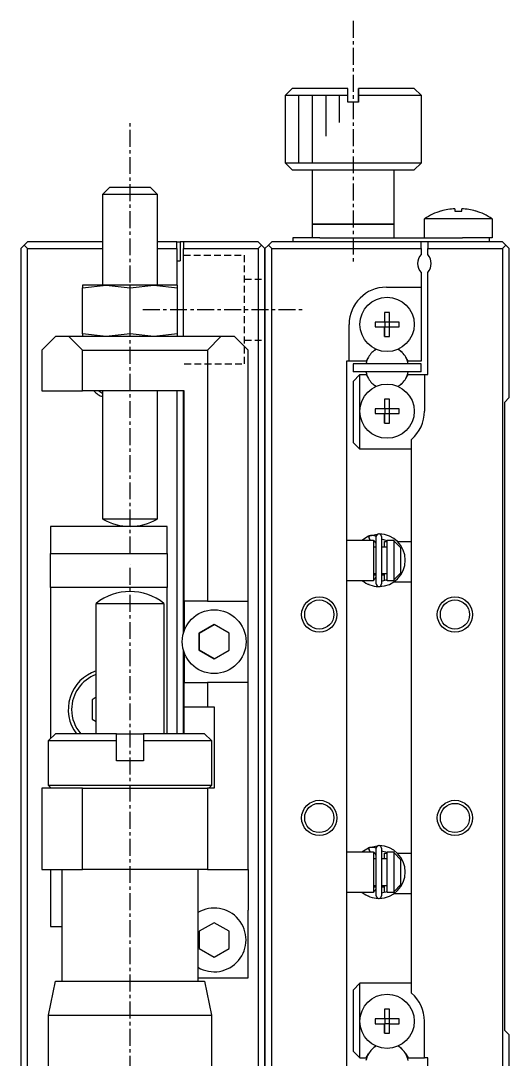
# Model space of a CAD drawing. Extents: x 10 to 439, y 10 to 253.
# Drawn here: x 402.8 to 438.8, y 122.3 to 198.9 of the extents above; entities that cross this region are included whole.
import ezdxf

# ---------------------------------------------------------------- set-up
doc = ezdxf.new("R2010")
doc.units = 0
doc.linetypes.add('CENTER', pattern=[2, 1.25, -0.25, 0.25, -0.25])
doc.linetypes.add('DASHED', pattern=[0.75, 0.5, -0.25])
doc.layers.get('0').update_dxf_attribs({"linetype": 'CONTINUOUS'})
doc.layers.add('CENTER', color=1, linetype='CENTER')

msp = doc.modelspace()

# ---------------------------------------------------------------- linework, layer by layer
at = {"color": 7, "linetype": 'CONTINUOUS'}
for p, q in [((422.292, 193.4), (422.792, 193.9)), ((426.892, 193.9), (422.792, 193.9)), ((426.892, 193.4), (426.892, 193.9)), ((427.692, 193.4), (427.692, 193.9)), ((427.692, 193.9), (427.692, 193.4)), ((431.792, 193.9), (427.692, 193.9)), ((431.792, 193.9), (432.292, 193.4)), ((422.292, 193.4), (426.892, 193.4)), ((422.292, 188.4), (422.292, 193.4)), ((426.892, 192.9), (426.892, 193.4)), ((427.692, 192.9), (427.692, 193.4)), ((427.692, 193.4), (432.292, 193.4)), ((427.692, 193.4), (427.692, 192.9)), ((432.292, 193.4), (432.292, 188.4)), ((427.692, 192.9), (426.892, 192.9)), ((427.292, 188.4), (422.292, 188.4)), ((422.792, 187.9), (422.292, 188.4)), ((422.792, 187.9), (427.292, 187.9)), ((424.292, 183.9), (424.292, 187.9)), ((432.292, 188.4), (427.292, 188.4)), ((427.292, 187.9), (431.792, 187.9)), ((430.292, 187.9), (430.292, 183.9)), ((432.292, 188.4), (431.792, 187.9)), ((408.842, 186.1), (409.092, 186.35)), ((409.092, 186.35), (409.342, 186.6)), ((412.342, 186.6), (409.342, 186.6)), ((412.342, 186.6), (412.592, 186.35)), ((412.592, 186.35), (412.842, 186.1)), ((408.842, 186.1), (412.842, 186.1)), ((408.842, 179.4), (408.842, 186.1)), ((412.842, 186.1), (412.842, 179.4)), ((433.78, 184.869), (433.784, 184.863)), ((434.782, 185.035), (434.782, 184.863)), ((434.782, 184.863), (435.302, 184.863)), ((435.302, 184.863), (435.302, 185.035)), ((436.301, 184.863), (436.304, 184.869)), ((427.292, 183.9), (424.292, 183.9)), ((424.292, 183.9), (427.292, 183.9)), ((424.292, 182.9), (424.292, 183.9)), ((430.292, 183.9), (427.292, 183.9)), ((427.292, 183.9), (430.292, 183.9)), ((430.292, 183.9), (430.292, 182.9)), ((437.542, 184.292), (432.542, 184.292)), ((432.542, 182.9), (432.542, 184.292)), ((437.542, 184.292), (437.542, 182.9)), ((402.792, 182.1), (403.042, 182.35)), ((403.292, 182.6), (403.042, 182.35)), ((403.042, 182.35), (403.292, 182.1)), ((408.842, 182.6), (403.292, 182.6)), ((414.292, 182.6), (412.842, 182.6)), ((414.292, 182.1), (414.292, 182.6)), ((414.292, 182.6), (414.542, 182.6)), ((414.542, 182.6), (414.542, 181.2)), ((414.792, 182.6), (414.542, 182.6)), ((420.292, 182.6), (414.792, 182.6)), ((414.792, 182.6), (414.792, 182.1)), ((420.542, 182.35), (420.292, 182.6)), ((420.292, 182.1), (420.542, 182.35)), ((420.792, 182.1), (420.542, 182.35)), ((420.792, 182.1), (421.042, 182.35)), ((421.292, 182.6), (421.042, 182.35)), ((421.042, 182.35), (421.292, 182.1)), ((432.292, 182.6), (421.292, 182.6)), ((422.842, 182.9), (422.842, 182.6)), ((424.842, 182.9), (422.842, 182.9)), ((424.842, 182.9), (433.967, 182.9)), ((432.792, 182.6), (432.292, 182.6)), ((432.292, 182.1), (432.292, 182.6)), ((438.292, 182.6), (432.792, 182.6)), ((432.792, 182.6), (432.792, 182.1)), ((433.967, 182.9), (435.342, 182.9)), ((437.342, 182.9), (435.342, 182.9)), ((437.542, 182.9), (437.342, 182.9)), ((437.342, 182.6), (437.342, 182.9)), ((438.542, 182.35), (438.292, 182.6)), ((438.292, 182.1), (438.542, 182.35)), ((438.542, 182.35), (438.792, 182.1)), ((402.792, 182.1), (402.792, 113.1)), ((403.292, 182.1), (408.842, 182.1)), ((403.292, 113.1), (403.292, 182.1)), ((412.842, 182.1), (414.292, 182.1)), ((414.292, 182.1), (414.292, 179.401)), ((414.792, 182.1), (420.292, 182.1)), ((414.792, 175.6), (414.792, 182.1)), ((420.292, 182.1), (420.292, 113.1)), ((420.792, 182.1), (420.792, 113.1)), ((420.792, 113.1), (420.792, 182.1)), ((421.292, 182.1), (432.292, 182.1)), ((421.292, 113.1), (421.292, 182.1)), ((432.292, 182.1), (432.292, 181.661)), ((432.792, 182.1), (438.292, 182.1)), ((432.792, 181.661), (432.792, 182.1)), ((438.292, 182.1), (438.292, 113.1)), ((438.792, 171.1), (438.792, 182.1)), ((414.292, 181.2), (414.542, 181.2)), ((432.292, 180.339), (432.292, 179.25)), ((432.792, 172.8), (432.792, 180.339)), ((407.342, 179.203), (409.092, 179.4)), ((407.342, 179.4), (407.342, 179.203)), ((409.092, 179.4), (407.342, 179.4)), ((409.092, 179.4), (410.842, 179.203)), ((412.592, 179.4), (409.092, 179.4)), ((410.842, 179.203), (412.592, 179.4)), ((412.592, 179.4), (414.342, 179.203)), ((414.342, 179.4), (412.592, 179.4)), ((414.342, 179.203), (414.342, 179.4)), ((429.742, 179.25), (432.292, 179.25)), ((432.292, 179.25), (432.292, 173.8)), ((407.342, 175.797), (407.342, 179.203)), ((410.842, 175.797), (410.842, 179.203)), ((414.342, 175.797), (414.342, 179.203)), ((429.612, 177.386), (429.612, 176.68)), ((429.972, 177.386), (429.612, 177.386)), ((429.612, 177.386), (429.612, 176.68)), ((429.972, 176.68), (429.972, 177.386)), ((426.992, 173.8), (426.992, 176.5)), ((428.906, 176.68), (428.906, 176.32)), ((429.612, 176.68), (428.906, 176.68)), ((428.906, 176.32), (429.612, 176.32)), ((429.623, 176.67), (429.612, 176.68)), ((429.623, 176.33), (429.612, 176.32)), ((429.612, 176.32), (429.612, 175.614)), ((429.612, 175.614), (429.612, 176.32)), ((429.962, 176.67), (429.623, 176.67)), ((429.623, 176.67), (429.623, 176.33)), ((429.623, 176.33), (429.962, 176.33)), ((429.962, 176.67), (429.972, 176.68)), ((429.962, 176.33), (429.962, 176.67)), ((429.962, 176.33), (429.972, 176.32)), ((430.679, 176.68), (429.972, 176.68)), ((429.972, 176.32), (430.679, 176.32)), ((429.972, 175.614), (429.972, 176.32)), ((430.679, 176.32), (430.679, 176.68)), ((405.342, 175.6), (404.342, 174.6)), ((406.342, 175.6), (405.342, 175.6)), ((407.342, 174.6), (406.342, 175.6)), ((407.342, 175.6), (406.342, 175.6)), ((409.092, 175.6), (407.342, 175.797)), ((407.342, 175.797), (407.342, 175.6)), ((408.842, 175.6), (407.342, 175.6)), ((412.842, 175.6), (408.842, 175.6)), ((410.842, 175.797), (409.092, 175.6)), ((412.592, 175.6), (410.842, 175.797)), ((414.342, 175.797), (412.592, 175.6)), ((417.542, 175.6), (412.842, 175.6)), ((414.342, 175.6), (414.342, 175.797)), ((417.542, 175.6), (416.542, 174.6)), ((418.542, 175.6), (417.542, 175.6)), ((419.542, 174.6), (418.542, 175.6)), ((429.612, 175.614), (429.972, 175.614)), ((404.342, 174.6), (404.342, 171.6)), ((407.342, 171.6), (407.342, 174.6)), ((407.342, 174.6), (416.542, 174.6)), ((416.542, 174.6), (416.542, 156.1)), ((419.542, 156.1), (419.542, 174.6)), ((428.417, 174.094), (428.248, 173.8)), ((431.337, 173.8), (431.167, 174.094)), ((426.792, 173.8), (426.792, 121.4)), ((426.992, 173.8), (426.792, 173.8)), ((428.248, 173.8), (426.992, 173.8)), ((427.292, 173.6), (427.292, 173)), ((432.292, 173.6), (427.292, 173.6)), ((432.292, 173.8), (431.337, 173.8)), ((432.292, 173), (432.292, 173.6)), ((432.292, 173), (427.292, 173)), ((427.792, 172.8), (427.292, 172.3)), ((427.792, 170.1), (427.792, 172.8)), ((427.792, 172.8), (428.248, 172.8)), ((428.248, 172.8), (428.417, 172.506)), ((431.167, 172.506), (431.337, 172.8)), ((431.337, 172.8), (432.542, 172.8)), ((432.542, 172.8), (432.792, 172.8)), ((432.542, 172.8), (432.542, 170.1)), ((404.342, 171.6), (407.342, 171.6)), ((414.842, 171.6), (407.342, 171.6)), ((408.842, 162.136), (408.842, 171.6)), ((412.842, 171.6), (412.842, 162.136)), ((414.292, 171.6), (414.292, 146.3)), ((414.792, 153.778), (414.792, 171.6)), ((414.842, 156.1), (414.842, 171.6)), ((427.292, 172.3), (427.292, 167.8)), ((429.612, 170.986), (429.612, 170.28)), ((429.972, 170.986), (429.612, 170.986)), ((429.612, 170.986), (429.612, 170.28)), ((429.972, 170.28), (429.972, 170.986)), ((438.792, 171.1), (438.442, 170.75)), ((427.792, 167.3), (427.792, 170.1)), ((428.906, 170.28), (428.906, 169.92)), ((429.612, 170.28), (428.906, 170.28)), ((429.623, 170.27), (429.612, 170.28)), ((429.962, 170.27), (429.623, 170.27)), ((429.623, 170.27), (429.623, 169.93)), ((429.962, 170.27), (429.972, 170.28)), ((429.962, 169.93), (429.962, 170.27)), ((430.679, 170.28), (429.972, 170.28)), ((430.679, 169.92), (430.679, 170.28)), ((438.442, 170.75), (438.442, 124.45)), ((428.906, 169.92), (429.612, 169.92)), ((429.623, 169.93), (429.612, 169.92)), ((429.612, 169.92), (429.612, 169.214)), ((429.612, 169.214), (429.612, 169.92)), ((429.623, 169.93), (429.962, 169.93)), ((429.962, 169.93), (429.972, 169.92)), ((429.972, 169.92), (430.679, 169.92)), ((429.972, 169.214), (429.972, 169.92)), ((429.612, 169.214), (429.972, 169.214)), ((427.292, 167.8), (427.792, 167.3)), ((431.592, 160.075), (431.592, 168.021)), ((431.592, 167.3), (427.792, 167.3)), ((412.842, 162.136), (408.842, 162.136)), ((412.842, 162.136), (408.842, 162.136)), ((413.592, 161.6), (404.992, 161.6)), ((404.992, 161.6), (404.992, 159.6)), ((413.592, 159.6), (413.592, 161.6)), ((427.938, 160.6), (428.421, 160.897)), ((428.391, 160.884), (428.411, 160.893)), ((428.411, 160.893), (429.159, 161.054)), ((428.412, 160.893), (428.516, 160.6)), ((428.418, 160.896), (428.417, 160.893)), ((428.417, 160.893), (428.417, 160.889)), ((428.417, 160.889), (428.417, 160.883)), ((428.417, 160.883), (428.418, 160.877)), ((428.42, 160.898), (428.418, 160.896)), ((428.418, 160.877), (428.419, 160.869)), ((428.419, 160.869), (428.421, 160.861)), ((428.42, 160.898), (428.451, 160.91)), ((428.422, 160.898), (428.42, 160.898)), ((428.421, 160.861), (428.423, 160.851)), ((428.451, 160.91), (428.483, 160.921)), ((428.483, 160.921), (428.516, 160.931)), ((428.516, 160.931), (428.549, 160.939)), ((428.549, 160.939), (428.583, 160.945)), ((428.583, 160.945), (428.617, 160.949)), ((428.617, 160.949), (428.651, 160.952)), ((428.651, 160.952), (428.685, 160.953)), ((428.685, 160.953), (428.72, 160.953)), ((428.72, 160.953), (428.754, 160.95)), ((428.754, 160.95), (428.788, 160.946)), ((428.788, 160.946), (428.822, 160.941)), ((428.822, 160.941), (428.855, 160.933)), ((428.855, 160.933), (428.888, 160.924)), ((428.888, 160.924), (428.921, 160.913)), ((428.921, 160.913), (428.953, 160.901)), ((428.953, 160.901), (428.984, 160.887)), ((428.984, 160.887), (428.992, 160.883)), ((426.792, 160.6), (428.792, 160.6)), ((428.423, 160.851), (428.426, 160.841)), ((428.426, 160.841), (428.429, 160.83)), ((428.429, 160.83), (428.433, 160.818)), ((428.433, 160.818), (428.437, 160.805)), ((428.437, 160.805), (428.441, 160.792)), ((428.441, 160.792), (428.446, 160.779)), ((428.446, 160.779), (428.452, 160.765)), ((428.452, 160.765), (428.457, 160.75)), ((428.457, 160.75), (428.463, 160.736)), ((428.463, 160.736), (428.469, 160.721)), ((428.469, 160.721), (428.475, 160.706)), ((428.475, 160.706), (428.481, 160.692)), ((428.481, 160.692), (428.488, 160.677)), ((428.488, 160.677), (428.494, 160.663)), ((428.494, 160.663), (428.501, 160.65)), ((428.501, 160.65), (428.508, 160.636)), ((428.508, 160.636), (428.514, 160.624)), ((428.514, 160.624), (428.52, 160.611)), ((428.52, 160.611), (428.526, 160.6)), ((428.792, 160.6), (428.792, 157.6)), ((428.803, 160.541), (428.792, 160.545)), ((428.792, 160.1), (428.991, 160.1)), ((428.817, 160.535), (428.803, 160.541)), ((428.83, 160.528), (428.817, 160.535)), ((428.843, 160.521), (428.83, 160.528)), ((428.856, 160.513), (428.843, 160.521)), ((428.868, 160.504), (428.856, 160.513)), ((428.88, 160.495), (428.868, 160.504)), ((428.891, 160.485), (428.88, 160.495)), ((428.902, 160.474), (428.891, 160.485)), ((428.913, 160.463), (428.902, 160.474)), ((428.922, 160.452), (428.913, 160.463)), ((428.931, 160.44), (428.922, 160.452)), ((428.94, 160.428), (428.931, 160.44)), ((428.948, 160.415), (428.94, 160.428)), ((428.955, 160.402), (428.948, 160.415)), ((428.962, 160.388), (428.955, 160.402)), ((428.968, 160.375), (428.962, 160.388)), ((428.973, 160.361), (428.968, 160.375)), ((428.978, 160.346), (428.973, 160.361)), ((428.982, 160.332), (428.978, 160.346)), ((428.985, 160.317), (428.982, 160.332)), ((428.988, 160.302), (428.985, 160.317)), ((428.989, 160.287), (428.988, 160.302)), ((428.99, 160.272), (428.989, 160.287)), ((428.991, 160.258), (428.99, 160.272)), ((428.991, 157.36), (428.991, 160.86)), ((429.381, 160.86), (429.381, 157.36)), ((429.792, 160.542), (429.381, 160.654)), ((429.381, 160.1), (429.792, 160.1)), ((429.592, 160.1), (429.592, 160.5)), ((429.592, 160.5), (429.792, 160.5)), ((429.792, 157.6), (429.792, 160.6)), ((429.792, 160.6), (430.292, 160.6)), ((430.292, 160.6), (430.292, 160.546)), ((430.292, 160.546), (430.292, 157.654)), ((430.792, 160.017), (430.292, 160.546)), ((430.544, 160.5), (431.592, 160.5)), ((404.992, 159.6), (413.592, 159.6)), ((404.992, 157.1), (404.992, 159.6)), ((413.592, 159.6), (413.592, 157.1)), ((430.792, 158.183), (430.792, 160.017)), ((431.592, 157.925), (431.592, 160.075)), ((428.991, 158.1), (428.792, 158.1)), ((428.991, 158), (428.792, 158)), ((428.935, 157.785), (428.944, 157.798)), ((428.944, 157.798), (428.951, 157.811)), ((428.951, 157.811), (428.958, 157.824)), ((428.958, 157.824), (428.965, 157.838)), ((428.965, 157.838), (428.971, 157.852)), ((428.971, 157.852), (428.976, 157.866)), ((428.976, 157.866), (428.98, 157.88)), ((428.98, 157.88), (428.983, 157.895)), ((428.983, 157.895), (428.986, 157.91)), ((428.986, 157.91), (428.988, 157.925)), ((428.988, 157.925), (428.99, 157.94)), ((428.99, 157.94), (428.991, 157.955)), ((428.991, 157.955), (428.991, 157.962)), ((429.792, 158.1), (429.381, 158.1)), ((429.592, 158), (429.381, 158)), ((429.592, 157.608), (429.592, 158.1)), ((430.292, 157.654), (430.792, 158.183)), ((431.592, 137.075), (431.592, 157.925)), ((413.592, 157.1), (404.992, 157.1)), ((404.992, 157.1), (404.992, 145.95)), ((413.592, 146.3), (413.592, 157.1)), ((428.792, 157.6), (426.792, 157.6)), ((428.421, 157.323), (428.403, 157.331)), ((428.42, 157.322), (428.422, 157.322)), ((428.457, 157.307), (428.42, 157.322)), ((428.424, 157.322), (428.422, 157.322)), ((428.422, 157.322), (428.422, 157.322)), ((428.46, 157.306), (428.457, 157.307)), ((428.462, 157.306), (428.46, 157.306)), ((428.466, 157.304), (428.462, 157.306)), ((428.467, 157.304), (428.466, 157.304)), ((428.469, 157.303), (428.467, 157.304)), ((428.47, 157.303), (428.469, 157.303)), ((428.473, 157.302), (428.47, 157.303)), ((428.475, 157.301), (428.473, 157.302)), ((428.476, 157.301), (428.475, 157.301)), ((428.477, 157.3), (428.476, 157.301)), ((428.479, 157.3), (428.477, 157.3)), ((428.792, 157.675), (428.795, 157.676)), ((428.795, 157.676), (428.809, 157.681)), ((428.809, 157.681), (428.823, 157.688)), ((428.823, 157.688), (428.836, 157.695)), ((428.836, 157.695), (428.849, 157.703)), ((428.849, 157.703), (428.861, 157.711)), ((428.861, 157.711), (428.874, 157.72)), ((428.874, 157.72), (428.885, 157.729)), ((428.885, 157.729), (428.896, 157.74)), ((428.896, 157.74), (428.907, 157.75)), ((428.907, 157.75), (428.917, 157.762)), ((428.917, 157.762), (428.927, 157.773)), ((428.927, 157.773), (428.935, 157.785)), ((429.381, 157.567), (429.792, 157.677)), ((430.292, 157.6), (429.792, 157.6)), ((431.592, 157.5), (430.274, 157.5)), ((430.292, 157.654), (430.292, 157.6)), ((408.342, 155.922), (413.342, 155.922)), ((408.342, 146.3), (408.342, 155.922)), ((413.342, 155.922), (413.342, 146.3)), ((416.542, 156.1), (414.842, 156.1)), ((414.842, 156.1), (414.842, 153.926)), ((416.542, 156.1), (419.542, 156.1)), ((419.542, 150.1), (419.542, 156.1)), ((417.042, 154.37), (415.942, 153.735)), ((415.942, 153.735), (417.042, 154.37)), ((418.142, 153.735), (417.042, 154.37)), ((415.942, 153.735), (415.942, 152.465)), ((415.942, 152.465), (415.942, 153.735)), ((418.142, 152.465), (418.142, 153.735)), ((415.942, 152.465), (417.042, 151.83)), ((417.042, 151.83), (415.942, 152.465)), ((417.042, 151.83), (418.142, 152.465)), ((414.792, 146.3), (414.792, 152.422)), ((414.842, 152.274), (414.842, 150.1)), ((414.842, 150.1), (416.542, 150.1)), ((414.842, 148.3), (414.842, 150.1)), ((416.542, 150.1), (416.542, 148.3)), ((419.542, 150.1), (416.542, 150.1)), ((419.542, 136.3), (419.542, 150.1)), ((408.342, 148.995), (408.042, 148.822)), ((408.042, 148.822), (408.042, 147.378)), ((414.842, 148.3), (416.542, 148.3)), ((414.842, 146.3), (414.842, 148.3)), ((416.542, 148.3), (417.042, 148.3)), ((417.042, 148.3), (417.042, 142.3)), ((408.042, 147.378), (408.342, 147.205)), ((404.842, 145.8), (405.342, 146.3)), ((404.842, 145.8), (409.842, 145.8)), ((404.842, 142.5), (404.842, 145.8)), ((409.842, 146.3), (405.342, 146.3)), ((409.842, 146.3), (411.842, 146.3)), ((409.842, 145.8), (409.842, 146.3)), ((409.842, 144.3), (409.842, 145.8)), ((416.342, 146.3), (411.842, 146.3)), ((411.842, 146.3), (411.842, 145.8)), ((411.842, 145.8), (416.842, 145.8)), ((411.842, 145.8), (411.842, 144.3)), ((416.342, 146.3), (416.842, 145.8)), ((416.842, 145.8), (416.842, 142.5)), ((411.842, 144.3), (409.842, 144.3)), ((410.842, 142.5), (404.842, 142.5)), ((405.042, 142.3), (404.842, 142.5)), ((416.842, 142.5), (410.842, 142.5)), ((416.842, 142.5), (416.642, 142.3)), ((404.342, 142.3), (404.342, 136.3)), ((407.342, 142.3), (404.342, 142.3)), ((404.992, 142.35), (404.992, 142.3)), ((407.342, 136.3), (407.342, 142.3)), ((407.342, 142.3), (416.542, 142.3)), ((416.542, 142.3), (416.542, 136.3)), ((417.042, 142.3), (416.542, 142.3)), ((427.938, 137.6), (428.421, 137.897)), ((428.391, 137.884), (429.159, 138.054)), ((428.412, 137.893), (428.516, 137.6)), ((428.418, 137.896), (428.417, 137.893)), ((428.417, 137.893), (428.417, 137.889)), ((428.417, 137.889), (428.417, 137.883)), ((428.417, 137.883), (428.418, 137.877)), ((428.42, 137.898), (428.418, 137.896)), ((428.42, 137.898), (428.451, 137.91)), ((428.422, 137.898), (428.42, 137.898)), ((428.451, 137.91), (428.483, 137.921)), ((428.483, 137.921), (428.516, 137.931)), ((428.516, 137.931), (428.549, 137.939)), ((428.549, 137.939), (428.583, 137.945)), ((428.583, 137.945), (428.617, 137.949)), ((428.617, 137.949), (428.651, 137.952)), ((428.651, 137.952), (428.685, 137.953)), ((428.685, 137.953), (428.72, 137.953)), ((428.72, 137.953), (428.754, 137.95)), ((428.754, 137.95), (428.788, 137.946)), ((428.788, 137.946), (428.822, 137.941)), ((428.822, 137.941), (428.855, 137.933)), ((428.855, 137.933), (428.888, 137.924)), ((428.888, 137.924), (428.921, 137.913)), ((428.921, 137.913), (428.953, 137.901)), ((428.953, 137.901), (428.984, 137.887)), ((428.984, 137.887), (428.992, 137.883)), ((426.792, 137.6), (428.792, 137.6)), ((428.418, 137.877), (428.419, 137.869)), ((428.419, 137.869), (428.421, 137.861)), ((428.421, 137.861), (428.423, 137.851)), ((428.423, 137.851), (428.426, 137.841)), ((428.426, 137.841), (428.429, 137.83)), ((428.429, 137.83), (428.433, 137.818)), ((428.433, 137.818), (428.437, 137.805)), ((428.437, 137.805), (428.441, 137.792)), ((428.441, 137.792), (428.446, 137.779)), ((428.446, 137.779), (428.452, 137.765)), ((428.452, 137.765), (428.457, 137.75)), ((428.457, 137.75), (428.463, 137.736)), ((428.463, 137.736), (428.469, 137.721)), ((428.469, 137.721), (428.475, 137.706)), ((428.475, 137.706), (428.481, 137.692)), ((428.481, 137.692), (428.488, 137.677)), ((428.488, 137.677), (428.494, 137.663)), ((428.494, 137.663), (428.501, 137.65)), ((428.501, 137.65), (428.508, 137.636)), ((428.508, 137.636), (428.514, 137.624)), ((428.514, 137.624), (428.52, 137.611)), ((428.52, 137.611), (428.526, 137.6)), ((428.792, 137.6), (428.792, 134.6)), ((428.803, 137.541), (428.792, 137.545)), ((428.817, 137.535), (428.803, 137.541)), ((428.83, 137.528), (428.817, 137.535)), ((428.843, 137.521), (428.83, 137.528)), ((428.856, 137.513), (428.843, 137.521)), ((428.868, 137.504), (428.856, 137.513)), ((428.88, 137.495), (428.868, 137.504)), ((428.891, 137.485), (428.88, 137.495)), ((428.902, 137.474), (428.891, 137.485)), ((428.913, 137.463), (428.902, 137.474)), ((428.922, 137.452), (428.913, 137.463)), ((428.931, 137.44), (428.922, 137.452)), ((428.94, 137.428), (428.931, 137.44)), ((428.948, 137.415), (428.94, 137.428)), ((428.955, 137.402), (428.948, 137.415)), ((428.962, 137.388), (428.955, 137.402)), ((428.968, 137.375), (428.962, 137.388)), ((428.973, 137.361), (428.968, 137.375)), ((428.978, 137.346), (428.973, 137.361)), ((428.982, 137.332), (428.978, 137.346)), ((428.985, 137.317), (428.982, 137.332)), ((428.988, 137.302), (428.985, 137.317)), ((428.989, 137.287), (428.988, 137.302)), ((428.99, 137.272), (428.989, 137.287)), ((428.991, 137.258), (428.99, 137.272)), ((428.991, 134.36), (428.991, 137.86)), ((429.381, 137.86), (429.381, 134.36)), ((429.792, 137.542), (429.381, 137.654)), ((429.592, 137.1), (429.592, 137.5)), ((429.592, 137.5), (429.792, 137.5)), ((429.792, 134.6), (429.792, 137.6)), ((429.792, 137.6), (430.292, 137.6)), ((430.292, 137.6), (430.292, 137.546)), ((430.292, 137.546), (430.292, 134.654)), ((430.792, 137.017), (430.292, 137.546)), ((430.544, 137.5), (431.592, 137.5)), ((428.792, 137.1), (428.991, 137.1)), ((429.381, 137.1), (429.792, 137.1)), ((430.792, 135.183), (430.792, 137.017)), ((431.592, 134.925), (431.592, 137.075)), ((404.342, 136.3), (407.342, 136.3)), ((404.992, 136.3), (404.992, 132.1)), ((405.842, 128.05), (405.842, 136.3)), ((416.542, 136.3), (407.342, 136.3)), ((415.842, 136.3), (415.842, 128.05)), ((416.542, 136.3), (419.542, 136.3)), ((419.542, 136.3), (419.542, 133.3)), ((428.991, 135.1), (428.792, 135.1)), ((428.991, 135), (428.792, 135)), ((428.951, 134.811), (428.958, 134.824)), ((428.958, 134.824), (428.965, 134.838)), ((428.965, 134.838), (428.971, 134.852)), ((428.971, 134.852), (428.976, 134.866)), ((428.976, 134.866), (428.98, 134.88)), ((428.98, 134.88), (428.983, 134.895)), ((428.983, 134.895), (428.986, 134.91)), ((428.986, 134.91), (428.988, 134.925)), ((428.988, 134.925), (428.99, 134.94)), ((428.99, 134.94), (428.991, 134.955)), ((428.991, 134.955), (428.991, 134.962)), ((429.792, 135.1), (429.381, 135.1)), ((429.592, 135), (429.381, 135)), ((429.592, 134.608), (429.592, 135.1)), ((430.292, 134.654), (430.792, 135.183)), ((431.592, 127.179), (431.592, 134.925)), ((428.792, 134.6), (426.792, 134.6)), ((428.421, 134.323), (428.403, 134.331)), ((428.413, 134.327), (428.411, 134.327)), ((428.42, 134.322), (428.422, 134.322)), ((428.457, 134.307), (428.42, 134.322)), ((428.422, 134.322), (428.422, 134.322)), ((428.424, 134.322), (428.422, 134.322)), ((428.46, 134.306), (428.457, 134.307)), ((428.462, 134.306), (428.46, 134.306)), ((428.466, 134.304), (428.462, 134.306)), ((428.467, 134.304), (428.466, 134.304)), ((428.469, 134.303), (428.467, 134.304)), ((428.47, 134.303), (428.469, 134.303)), ((428.473, 134.302), (428.47, 134.303)), ((428.475, 134.301), (428.473, 134.302)), ((428.476, 134.301), (428.475, 134.301)), ((428.477, 134.3), (428.476, 134.301)), ((428.479, 134.3), (428.477, 134.3)), ((428.792, 134.675), (428.795, 134.676)), ((428.795, 134.676), (428.809, 134.681)), ((428.809, 134.681), (428.823, 134.688)), ((428.823, 134.688), (428.836, 134.695)), ((428.836, 134.695), (428.849, 134.703)), ((428.849, 134.703), (428.861, 134.711)), ((428.861, 134.711), (428.874, 134.72)), ((428.874, 134.72), (428.885, 134.729)), ((428.885, 134.729), (428.896, 134.74)), ((428.896, 134.74), (428.907, 134.75)), ((428.907, 134.75), (428.917, 134.762)), ((428.917, 134.762), (428.927, 134.773)), ((428.927, 134.773), (428.935, 134.785)), ((428.935, 134.785), (428.944, 134.798)), ((428.944, 134.798), (428.951, 134.811)), ((429.381, 134.567), (429.792, 134.677)), ((430.292, 134.6), (429.792, 134.6)), ((431.592, 134.5), (430.274, 134.5)), ((430.292, 134.654), (430.292, 134.6)), ((419.542, 128.3), (419.542, 133.3)), ((404.992, 132.1), (405.842, 132.1)), ((417.042, 132.37), (415.942, 131.735)), ((418.142, 131.735), (417.042, 132.37)), ((415.942, 131.735), (415.942, 130.465)), ((418.142, 130.465), (418.142, 131.735)), ((415.942, 130.465), (417.042, 129.83)), ((417.042, 129.83), (418.142, 130.465)), ((404.842, 125.55), (405.342, 128.05)), ((405.342, 128.05), (416.342, 128.05)), ((415.842, 128.3), (419.542, 128.3)), ((416.342, 128.05), (416.842, 125.55)), ((427.792, 127.9), (427.292, 127.4)), ((427.292, 127.4), (427.292, 122.9)), ((431.592, 127.9), (427.792, 127.9)), ((427.792, 125.1), (427.792, 127.9)), ((429.612, 125.986), (429.612, 125.28)), ((429.972, 125.986), (429.612, 125.986)), ((429.612, 125.986), (429.612, 125.28)), ((429.972, 125.28), (429.972, 125.986)), ((404.842, 125.55), (416.842, 125.55)), ((404.842, 115.8), (404.842, 125.55)), ((416.842, 125.55), (416.842, 115.8)), ((427.792, 122.4), (427.792, 125.1)), ((428.906, 125.28), (428.906, 124.92)), ((429.612, 125.28), (428.906, 125.28)), ((428.906, 124.92), (429.612, 124.92)), ((429.623, 125.27), (429.612, 125.28)), ((429.623, 124.93), (429.612, 124.92)), ((429.612, 124.92), (429.612, 124.214)), ((429.612, 124.214), (429.612, 124.92)), ((429.962, 125.27), (429.623, 125.27)), ((429.623, 125.27), (429.623, 124.93)), ((429.623, 124.93), (429.962, 124.93)), ((429.962, 125.27), (429.972, 125.28)), ((429.962, 124.93), (429.962, 125.27)), ((429.962, 124.93), (429.972, 124.92)), ((430.679, 125.28), (429.972, 125.28)), ((429.972, 124.92), (430.679, 124.92)), ((429.972, 124.214), (429.972, 124.92)), ((430.679, 124.92), (430.679, 125.28)), ((432.542, 122.4), (432.542, 125.1)), ((429.612, 124.214), (429.972, 124.214)), ((438.442, 124.45), (438.792, 124.1)), ((438.792, 113.1), (438.792, 124.1)), ((427.292, 122.9), (427.792, 122.4)), ((428.248, 122.4), (428.417, 122.694)), ((431.167, 122.694), (431.337, 122.4)), ((427.792, 122.4), (428.248, 122.4)), ((431.337, 122.4), (432.542, 122.4)), ((432.792, 122.4), (432.542, 122.4)), ((432.792, 113.1), (432.792, 122.4))]:
    msp.add_line(p, q, dxfattribs=at)
at = {"color": 3, "linetype": 'CONTINUOUS'}
for p, q in [((423.292, 188.4), (423.292, 193.4)), ((424.292, 188.4), (424.292, 193.4)), ((425.292, 190.4), (425.292, 193.4)), ((426.292, 191.4), (426.292, 193.4))]:
    msp.add_line(p, q, dxfattribs=at)
at = {"color": 3, "linetype": 'DASHED'}
for p, q in [((414.792, 181.6), (419.292, 181.6)), ((419.292, 173.6), (419.292, 181.6)), ((419.292, 179.85), (420.792, 179.85)), ((419.292, 175.35), (420.792, 175.35)), ((414.842, 173.6), (419.292, 173.6))]:
    msp.add_line(p, q, dxfattribs=at)
at = {"color": 7, "linetype": 'CONTINUOUS'}
for centre, radius in [((429.792, 176.5), 2), ((429.792, 170.1), 2), ((424.792, 155.1), 1.075), ((434.792, 155.1), 1.075), ((417.042, 153.1), 2.35), ((424.792, 140.1), 1.075), ((434.792, 140.1), 1.075), ((429.792, 125.1), 2)]:
    msp.add_circle(centre, radius, dxfattribs=at)
at = {"color": 3, "linetype": 'CONTINUOUS'}
for centre in [(424.792, 155.1), (434.792, 155.1), (424.792, 140.1), (434.792, 140.1)]:
    msp.add_circle(centre, 1.3, dxfattribs=at)
at = {"color": 7, "linetype": 'CONTINUOUS'}
for centre, radius, start, end in [((435.042, 180.55), 4.5, 106.28584, 123.74899), ((435.042, 180.55), 4.492, 93.31782, 106.26943), ((435.042, 180.55), 4.492, 73.73057, 86.68218), ((435.042, 180.55), 4.5, 56.25101, 73.71416), ((411.792, 179.6), 3.2, 69.63587, 70.84499), ((433.042, 181), 1, 138.59038, 221.40962), ((432.042, 181), 1, 318.59038, 41.40962), ((429.742, 176.5), 2.75, 90, 180), ((429.907, 173.185), 1.75, 121.8865, 135.00441), ((429.792, 173.3), 1.587, 120.43318, 134.99997), ((429.792, 173.3), 1.587, 45.00003, 59.56682), ((429.677, 173.185), 1.75, 44.99559, 58.1135), ((429.792, 173.3), 1.587, 149.99997, 169.10691), ((429.792, 173.3), 1.587, 135, 150), ((429.792, 173.3), 1.587, 30, 45), ((429.792, 173.3), 1.587, 10.89309, 30.00003), ((429.792, 173.3), 1.587, 190.89302, 209.99997), ((429.792, 173.3), 1.587, 210, 225), ((429.792, 173.3), 1.587, 315, 330), ((429.792, 173.3), 1.587, 330.00003, 349.10698), ((409.292, 172.6), 1.25, 233.1301, 248.8998), ((429.907, 173.415), 1.75, 224.99559, 238.1135), ((429.792, 173.3), 1.587, 224.99997, 239.56674), ((429.792, 173.3), 1.587, 300.43326, 315.00003), ((429.677, 173.415), 1.75, 301.8865, 315.00441), ((429.792, 170.1), 2.75, 310.88519, 0), ((410.842, 165.6), 4, 240, 270), ((410.842, 165.6), 4, 270, 300), ((429.186, 160.86), 0.195, 0, 180), ((429.186, 159.11), 1.944, 270.7322, 89.3433), ((429.187, 159.115), 1.949, 231.02822, 269.23926), ((429.186, 157.36), 0.195, 180, 0), ((410.842, 152.8), 4, 51.31781, 128.68219), ((409.292, 148.1), 3, 108.46138, 216.8699), ((409.292, 148.1), 2.75, 110.20946, 180), ((409.292, 148.1), 2.75, 180, 220.88519), ((429.186, 137.86), 0.195, 0, 180), ((429.186, 136.11), 1.944, 270.7322, 89.3433), ((429.187, 136.115), 1.949, 231.02822, 269.23926), ((429.186, 134.36), 0.195, 180, 0), ((417.042, 131.1), 2.35, 239.29364, 120.70636), ((429.792, 125.1), 2.75, 0, 49.11481), ((429.792, 121.9), 1.587, 150, 169.10698), ((429.792, 121.9), 1.587, 135, 150), ((429.907, 121.785), 1.75, 121.8865, 135.00441), ((429.792, 121.9), 1.587, 120.43326, 135.00003), ((429.792, 121.9), 1.587, 44.99997, 59.56674), ((429.677, 121.785), 1.75, 44.99559, 58.1135), ((429.792, 121.9), 1.587, 30, 45), ((429.792, 121.9), 1.587, 10.89302, 29.99997)]:
    msp.add_arc(centre, radius, start, end, dxfattribs=at)
at = {"color": 3, "linetype": 'CONTINUOUS'}
msp.add_arc((409.292, 172.6), 1.5, 221.81031, 252.5424, dxfattribs=at)
at = {"layer": 'CENTER', "color": 1, "linetype": 'CENTER'}
for p, q in [((427.292, 198.9), (427.292, 180.9)), ((410.842, 159.6), (410.842, 191.6)), ((411.792, 177.6), (423.792, 177.6)), ((410.842, 93.3), (410.842, 158.8))]:
    msp.add_line(p, q, dxfattribs=at)

doc.saveas('drawing.dxf')
